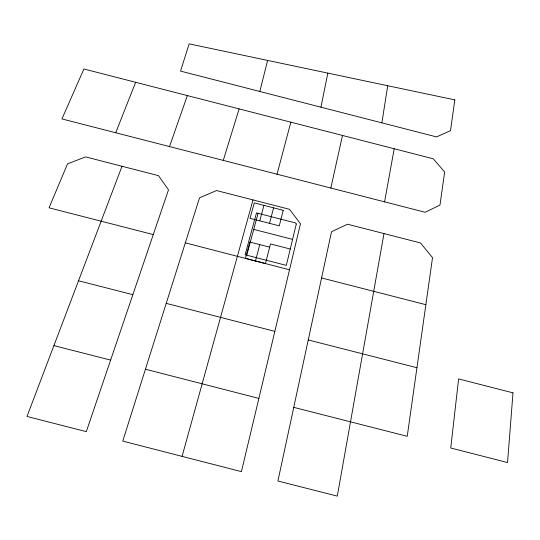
<?xml version="1.0" encoding="UTF-8"?>
<svg xmlns="http://www.w3.org/2000/svg" width="540" height="540" viewBox="0 0 540 540"><rect width="100%" height="100%" fill="white"/><g stroke="black" fill="none" stroke-linecap="round" stroke-linejoin="round"><path stroke-width="0.81" d="M381.881 122.857L387.713 85.745M383.987 233.57L337.298 496.125L277.918 481.005L331.526 231.707L347.531 224.222L420.478 242.939L432.52 257.668L407.234 436.3L293.753 407.363M384.588 201.852L394.193 148.75M320.949 107.19L327.834 73.109M330.831 188.055L342.495 135.446M258.876 398.412L300.483 223.736L289.467 209.297L216.526 190.546L199.537 197.802L122.756 441.099L241.414 471.636L258.876 398.412L145.442 369.218M259.814 91.476L267.624 60.426M269.534 223.351L273.571 207.853M255.46 260.955L259.767 244.613M277.034 174.204L290.831 122.182M259.781 220.84L263.925 205.369M246.746 255.197L258.079 213.307M252.997 199.922L182.081 456.368M223.27 160.38L239.119 108.884M153.272 234.576L49.046 207.812L67.514 163.883L85.57 156.89L158.49 175.649L168.494 189.824L86.299 431.642L27 416.455L122.013 166.273M169.499 146.57L187.36 95.587L433.229 158.78L444.65 171.99L439.958 205.112L425.129 212.267L61.938 118.928L83.909 68.992L187.36 95.587M115.722 132.752L135.641 82.289M78.523 280.766L132.853 294.671M416.941 367.726L308.246 339.95M53.919 345.613L110.599 360.099M253.726 229.385L292.586 239.382M290.257 249.021L270.493 243.938L265.478 263.534L245.444 258.377L249.858 242.062L269.669 247.158M321.584 277.958L425.864 304.688M166.219 303.365L274.847 331.364M185.321 242.858L289.514 269.798M513 392.85L507.539 462.55L450.752 447.998L458.608 378.911L513 392.85M454.842 99.886L450.488 130.673L436.563 136.91L180.522 71.091L189.162 43.875L454.842 99.886M296.291 224.026L286.308 265.376L245.113 254.779L256.493 212.902L295.454 222.925L296.291 224.026M283.216 210.33L279.281 225.862L250.034 218.335L254.286 202.892L283.216 210.33"/></g></svg>
